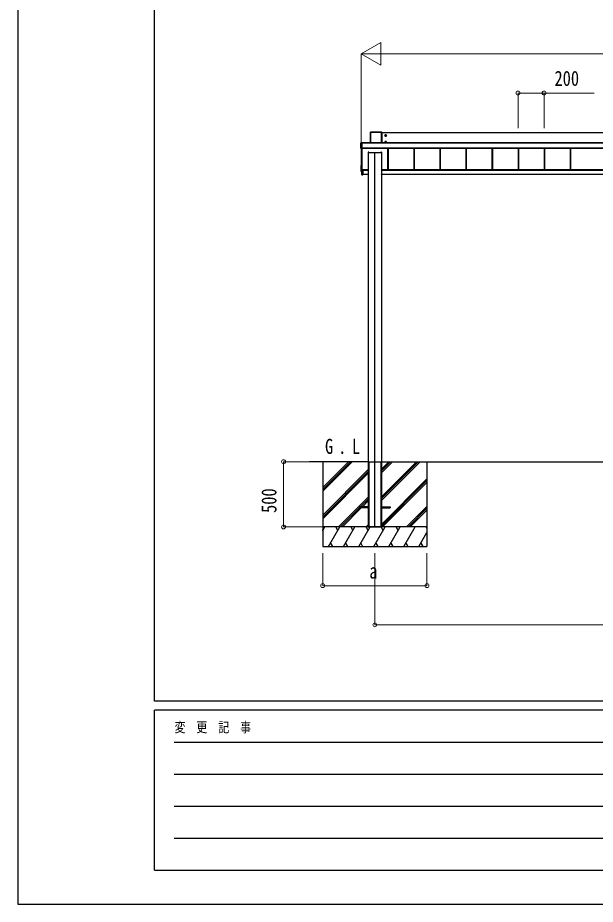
# Model space of a CAD drawing. Units: millimetres, scale not verified. Extents: x -14718 to 14718, y -10396 to 10396.
# Drawn here: x -14718 to -10287, y -10394 to -3600 of the extents above; entities that cross this region are included whole.
import ezdxf
from ezdxf.enums import TextEntityAlignment as Align

# ---------------------------------------------------------------- set-up
doc = ezdxf.new("R2010")
doc.units = ezdxf.units.MM
doc.header["$LTSCALE"] = 50
for name, color, linetype in [('0-2_USER1', 3, 'Continuous'), ('0-3_YKK_12', 2, 'Continuous'), ('0-4_YKK_A1', 4, 'Continuous'), ('0-6_YKK_ZWAK', 7, 'Continuous')]:
    doc.layers.add(name, color=color, linetype=linetype)
doc.layers.add('0-5_YKK_D', color=6, linetype='Continuous', lineweight=18)
doc.styles.add('ＭＳ ゴシック', font='')
doc.styles.get('ＭＳ ゴシック').set_extended_font_data('MS Gothic')

msp = doc.modelspace()

# ---------------------------------------------------------------- linework, layer by layer
at = {"layer": '0-3_YKK_12'}
msp.add_line((-11978.43, -7504.8), (-11978.43, -4629.1), dxfattribs=at)
at = {"layer": '0-4_YKK_A1'}
for p, q in [((-12011.43, -4477.45), (-12011.43, -4559.6)), ((-12011.09, -4477.59), (-12011.43, -4477.45)), ((-12011.09, -4559.6), (-12011.09, -4477.59)), ((-11925.93, -4476.95), (-12010.93, -4476.95)), ((-12010.93, -4476.95), (-12010.59, -4477.09)), ((-12010.59, -4477.09), (-12010.59, -4477.58)), ((-12010.59, -4477.58), (-12010.59, -4559.6)), ((-11926.27, -4477.58), (-12010.59, -4477.58)), ((-11926.27, -4477.09), (-11925.93, -4476.95)), ((-11926.27, -4559.6), (-11926.27, -4477.58)), ((-11925.43, -4477.45), (-11925.77, -4477.59)), ((-11925.77, -4477.59), (-11925.77, -4559.6)), ((-11925.43, -4559.6), (-11925.43, -4477.45)), ((-6231.43, -4481.17), (-11925.43, -4481.17)), ((-11902.68, -4502.91), (-11888.18, -4502.91)), ((-11897.71, -4502.15), (-11898.43, -4502.15)), ((-11895.43, -4510.16), (-11895.43, -4495.66)), ((-11895.43, -4560.13), (-11895.43, -4545.63)), ((-11893.15, -4503.67), (-11892.43, -4503.67)), ((-12084.93, -4600.81), (-12084.93, -4558.83)), ((-12084.47, -4559.03), (-12084.93, -4558.83)), ((-12084.93, -4600.81), (-12084.47, -4600.08)), ((-12084.47, -4600.08), (-12084.47, -4559.03)), ((-12084.43, -4558.33), (-12078.73, -4558.33)), ((-12084.43, -4558.33), (-12083.97, -4558.53)), ((-12083.97, -4600.58), (-12084.43, -4601.31)), ((-12078.73, -4601.31), (-12084.43, -4601.31)), ((-12083.97, -4559.01), (-12083.97, -4600.07)), ((-12076.93, -4559.01), (-12083.97, -4559.01)), ((-12083.43, -4601.31), (-12083.43, -4773.73)), ((-12078.73, -4558.36), (-12078.73, -4558.33)), ((-12078.73, -4601.31), (-12078.73, -4601.19)), ((-12078.43, -4601.14), (-12078.43, -4773.78)), ((-12076.93, -4558.38), (-12078.13, -4558.38)), ((-12078.13, -4558.38), (-12078.13, -4558.38)), ((-12076.93, -4558.38), (-12078.13, -4558.38)), ((-12078.13, -4601.13), (-12076.93, -4601.13)), ((-12078.13, -4601.13), (-12078.13, -4601.13)), ((-12078.13, -4601.13), (-12076.93, -4601.13)), ((-12076.93, -4558.53), (-12076.93, -4558.38)), ((-12076.93, -4558.38), (-12076.93, -4558.38)), ((-12076.93, -4558.53), (-12076.93, -4559.01)), ((-12076.93, -4559.01), (-12076.93, -4600.07)), ((-6185.93, -4559.6), (-12076.93, -4559.6)), ((-6185.93, -4560.09), (-12076.93, -4560.09)), ((-6185.93, -4599.06), (-12076.93, -4599.06)), ((-6185.93, -4599.58), (-12076.93, -4599.58)), ((-12076.93, -4599.72), (-6185.93, -4599.72)), ((-6185.93, -4599.72), (-12076.93, -4599.72)), ((-12076.93, -4600.07), (-12076.93, -4600.58)), ((-12076.93, -4600.58), (-12076.93, -4601.13)), ((-12076.93, -4601.13), (-12076.93, -4601.13)), ((-11902.68, -4552.88), (-11888.18, -4552.88)), ((-11897.71, -4552.12), (-11898.43, -4552.12)), ((-11893.15, -4553.64), (-11892.43, -4553.64)), ((-11879.93, -4599.72), (-11879.93, -4765.95)), ((-11879.53, -4599.72), (-11879.53, -4765)), ((-11876.93, -4599.72), (-11876.93, -4765.95)), ((-11679.93, -4599.72), (-11679.93, -4765.95)), ((-11677.33, -4599.72), (-11677.33, -4765.95)), ((-11676.93, -4599.72), (-11676.93, -4765.95)), ((-11479.93, -4599.72), (-11479.93, -4765.95)), ((-11477.33, -4599.72), (-11477.33, -4765.95)), ((-11476.93, -4599.72), (-11476.93, -4765.95)), ((-11279.93, -4599.72), (-11279.93, -4765.95)), ((-11277.33, -4599.72), (-11277.33, -4765.95)), ((-11276.93, -4599.72), (-11276.93, -4765.95)), ((-11079.93, -4599.72), (-11079.93, -4765.95)), ((-11077.33, -4599.72), (-11077.33, -4765.95)), ((-11076.93, -4599.72), (-11076.93, -4765.95)), ((-10879.93, -4599.72), (-10879.93, -4765.95)), ((-10877.33, -4599.72), (-10877.33, -4765.95)), ((-10876.93, -4599.72), (-10876.93, -4765.95)), ((-10679.93, -4599.72), (-10679.93, -4765.95)), ((-10677.33, -4599.72), (-10677.33, -4765.95)), ((-10676.93, -4599.72), (-10676.93, -4765.95)), ((-10479.93, -4599.72), (-10479.93, -4765.95)), ((-10479.93, -4599.72), (-10479.93, -4765.95)), ((-10479.93, -4599.72), (-10479.93, -4765.95)), ((-10479.93, -4599.72), (-10479.93, -4765.95)), ((-10477.33, -4599.72), (-10477.33, -4765.95)), ((-10477.33, -4599.72), (-10477.33, -4765.95)), ((-10477.33, -4599.72), (-10477.33, -4765.95)), ((-10477.33, -4599.72), (-10477.33, -4765.95)), ((-10476.93, -4599.72), (-10476.93, -4765.95)), ((-10476.93, -4599.72), (-10476.93, -4765.95)), ((-10476.93, -4599.72), (-10476.93, -4765.95)), ((-10476.93, -4599.72), (-10476.93, -4765.95)), ((-12028.43, -4631.31), (-12028.43, -4631.6)), ((-12028.43, -4631.6), (-12028.43, -6998.3)), ((-12028.43, -4631.6), (-12028.13, -4631.6)), ((-12028.13, -4631.3), (-12026.23, -4631.3)), ((-12028.13, -4631.3), (-12028.13, -4631.6)), ((-12028.13, -4631.6), (-11928.73, -4631.6)), ((-12026.23, -4631.3), (-12026.23, -4631.6)), ((-12025.93, -4631.31), (-12025.93, -4631.6)), ((-12024.93, -4631.51), (-12025.93, -4631.51)), ((-12024.93, -4631.51), (-12024.93, -4631.6)), ((-12024.43, -4631.53), (-12024.43, -4631.6)), ((-11932.43, -4631.53), (-11932.43, -4631.6)), ((-11930.93, -4631.51), (-11931.93, -4631.51)), ((-11931.93, -4631.51), (-11931.93, -4631.6)), ((-11930.93, -4631.31), (-11930.93, -4631.6)), ((-11930.63, -4631.3), (-11928.73, -4631.3)), ((-11930.63, -4631.3), (-11930.63, -4631.6)), ((-11928.73, -4631.3), (-11928.73, -4631.6)), ((-11928.43, -4631.31), (-11928.43, -4631.6)), ((-12084.43, -4733.71), (-12084.43, -4774.76)), ((-12083.96, -4733.21), (-12083.43, -4733.18)), ((-12084.43, -4775.01), (-12084.43, -4774.76)), ((-12083.96, -4775.26), (-12078.25, -4775.61)), ((-12083.96, -4775.26), (-12083.96, -4775.51)), ((-12083.96, -4775.51), (-12077.93, -4775.89)), ((-12083.96, -4775.51), (-12083.96, -4775.51)), ((-12083.96, -4775.51), (-12077.93, -4775.89)), ((-12082.93, -4774.28), (-12078.93, -4774.28)), ((-12078.25, -4775.65), (-12078.25, -4775.61)), ((-12074.93, -4765.56), (-12078.13, -4765.56)), ((-12077.93, -4767.51), (-12077.93, -4765.56)), ((-12077.93, -4771.09), (-12077.93, -4767.51)), ((-12077.65, -4767.51), (-12077.93, -4767.51)), ((-12077.93, -4804.18), (-12077.93, -4771.09)), ((-12077.65, -4771.09), (-12077.93, -4771.09)), ((-12077.93, -4804.18), (-12077.65, -4804.18)), ((-12077.65, -4765.56), (-12077.65, -4767.51)), ((-12077.65, -4771.09), (-12077.65, -4804.18)), ((-12077.65, -4804.18), (-12071.43, -4804.56)), ((-12071.43, -4804.86), (-12077.65, -4804.48)), ((-12077.63, -4770.79), (-12077.63, -4767.81)), ((-12077.63, -4770.79), (-12077.63, -4770.79)), ((-12071.43, -4771.08), (-12077.63, -4771.09)), ((-12077.62, -4770.79), (-12077.62, -4770.79)), ((-12077.15, -4768.01), (-12077.43, -4768.01)), ((-12077.15, -4770.59), (-12077.43, -4770.59)), ((-12077.15, -4768.01), (-12077.15, -4770.59)), ((-12077.15, -4770.59), (-12071.43, -4770.58)), ((-12076.43, -4766.3), (-12076.43, -4765.56)), ((-12076.43, -4766.3), (-12071.43, -4766.28)), ((-12028.43, -4765.95), (-12075.43, -4765.95)), ((-12075.43, -4765.95), (-12075.43, -4766.24)), ((-12075.43, -4766.24), (-12075.43, -4766.29)), ((-12074.93, -4765.95), (-12074.93, -4765.56)), ((-12071.43, -4770.58), (-12071.43, -4766.28)), ((-12028.43, -4767.95), (-12071.43, -4767.95)), ((-12071.43, -4770.58), (-12071.43, -4770.78)), ((-12028.43, -4770.82), (-12071.43, -4770.82)), ((-12071.43, -4771.08), (-12071.43, -4804.56)), ((-12029.28, -4802.3), (-12071.43, -4802.3)), ((-12071.43, -4804.56), (-12071.43, -4804.86)), ((-12029.43, -4804.48), (-12029.3, -4802.3)), ((-12029.28, -4802.3), (-12028.8, -4802.3)), ((-12028.93, -4804.8), (-12029.13, -4804.8)), ((-12028.8, -4802.3), (-12028.93, -4804.48)), ((-12028.43, -4804.8), (-12028.93, -4804.8)), ((-12028.43, -4802.3), (-12028.8, -4802.3)), ((-6228.43, -4765.95), (-11928.43, -4765.95)), ((-6228.43, -4767.95), (-11928.43, -4767.95)), ((-6228.43, -4770.82), (-11928.43, -4770.82)), ((-11928.06, -4802.3), (-11928.43, -4802.3)), ((-11928.43, -4804.48), (-11927.93, -4804.48)), ((-11927.93, -4804.8), (-11928.43, -4804.8)), ((-11928.06, -4802.3), (-11927.58, -4802.3)), ((-11927.93, -4804.48), (-11928.06, -4802.3)), ((-11927.93, -4804.8), (-11927.93, -4804.48)), ((-11927.73, -4804.8), (-11927.93, -4804.8)), ((-6229.28, -4802.3), (-11927.58, -4802.3)), ((-11927.56, -4802.3), (-11927.43, -4804.48)), ((-12028.43, -7002.3), (-12478.43, -7002.3)), ((-12378.43, -7002.3), (-12378.43, -7652.3)), ((-12378.43, -7228.93), (-12151.8, -7002.3)), ((-12378.43, -7200.65), (-12180.08, -7002.3)), ((-12378.43, -7214.79), (-12166, -7002.36)), ((-12378.43, -7412.78), (-12028.43, -7062.78)), ((-12028.43, -6998.3), (-12028.43, -7502.3)), ((-12028.43, -7002.3), (-12028.13, -7002.3)), ((-12028.43, -7002.3), (-12028.43, -7502.3)), ((-12028.13, -7002.3), (-11928.73, -7002.3)), ((-12025.93, -7002.3), (-12025.93, -7502.3)), ((-12024.43, -7002.3), (-12024.43, -7502.3)), ((-11932.43, -7002.3), (-11932.43, -7502.3)), ((-11930.93, -7002.3), (-11930.93, -7502.3)), ((-11928.43, -6998.3), (-11928.43, -7502.3)), ((-11928.43, -7002.3), (-11928.43, -7502.3)), ((-11928.43, -7002.3), (121.57, -7002.3)), ((-11928.43, -7087.3), (-11843.43, -7002.3)), ((-11928.43, -7073.16), (-11857.57, -7002.3)), ((-11928.43, -7059.01), (-11871.72, -7002.3)), ((-11928.43, -7299.43), (-11631.34, -7002.34)), ((-11928.43, -7285.29), (-11645.48, -7002.34)), ((-11928.43, -7271.14), (-11659.62, -7002.34)), ((-11578.43, -7002.3), (-11578.43, -7652.3)), ((-12378.43, -7426.92), (-12028.43, -7076.92)), ((-12378.43, -7441.06), (-12028.43, -7091.06)), ((-11928.43, -7483.27), (-11578.43, -7133.28)), ((-11928.43, -7497.42), (-11578.43, -7147.42)), ((-11919.17, -7502.3), (-11578.43, -7161.56)), ((-12255.82, -7502.3), (-12028.43, -7274.91)), ((-12087.18, -7347.8), (-12028.43, -7289.05)), ((-12073.04, -7347.8), (-12028.43, -7303.19)), ((-12241.68, -7502.3), (-12095.93, -7356.55)), ((-12227.54, -7502.3), (-12082.04, -7356.8)), ((-12095.93, -7347.8), (-12095.93, -7356.8)), ((-12028.43, -7347.8), (-12095.93, -7347.8)), ((-12028.43, -7356.8), (-12095.93, -7356.8)), ((-11928.43, -7347.8), (-11860.93, -7347.8)), ((-11928.43, -7356.8), (-11860.93, -7356.8)), ((-11860.93, -7347.8), (-11860.93, -7356.8)), ((-11735.32, -7502.3), (-11578.43, -7345.41)), ((-11721.18, -7502.3), (-11578.43, -7359.55)), ((-11707.04, -7502.3), (-11578.43, -7373.69)), ((-11578.43, -7502.3), (-12378.43, -7502.3)), ((-12378.43, -7531.24), (-12361.72, -7502.3)), ((-11578.43, -7502.3), (-12378.43, -7502.3)), ((-12376.72, -7528.28), (-12378.43, -7525.32)), ((-12332.85, -7652.3), (-12246.25, -7502.3)), ((-12261.25, -7528.28), (-12276.25, -7502.3)), ((-12217.38, -7652.3), (-12130.78, -7502.3)), ((-12145.78, -7528.28), (-12160.78, -7502.3)), ((-12101.91, -7652.3), (-12015.31, -7502.3)), ((-12030.31, -7528.28), (-12045.31, -7502.3)), ((-12043.69, -7502.3), (-12028.43, -7487.04)), ((-12028.43, -7502.3), (-11928.43, -7502.3)), ((-11986.44, -7652.3), (-11899.84, -7502.3)), ((-11914.84, -7528.28), (-11929.84, -7502.3)), ((-11870.97, -7652.3), (-11784.37, -7502.3)), ((-11799.37, -7528.28), (-11814.37, -7502.3)), ((-11755.5, -7652.3), (-11668.9, -7502.3)), ((-11578.43, -7510.96), (-11583.43, -7502.3)), ((-11640.03, -7652.3), (-11578.43, -7545.6)), ((-12378.43, -7652.3), (-11578.43, -7652.3)), ((-12317.86, -7626.32), (-12302.86, -7652.3)), ((-12202.39, -7626.32), (-12187.39, -7652.3)), ((-12086.92, -7626.32), (-12071.92, -7652.3)), ((-11971.44, -7626.32), (-11956.44, -7652.3)), ((-11855.98, -7626.32), (-11840.98, -7652.3)), ((-11740.5, -7626.32), (-11725.51, -7652.3)), ((-11625.03, -7626.32), (-11610.04, -7652.3))]:
    msp.add_line(p, q, dxfattribs=at)
for points in [[(-12010.59, -4477.09), (-11926.27, -4477.09), (-11926.27, -4477.58)], [(-11898.43, -4502.15), (-11898.43, -4503.67), (-11897.71, -4503.67)], [(-11894.67, -4500.63), (-11894.67, -4499.91), (-11896.19, -4499.91), (-11896.19, -4500.63)], [(-11896.19, -4505.19), (-11896.19, -4505.91), (-11894.67, -4505.91), (-11894.67, -4505.19)], [(-11894.67, -4550.6), (-11894.67, -4549.88), (-11896.19, -4549.88), (-11896.19, -4550.6)], [(-11892.43, -4503.67), (-11892.43, -4502.15), (-11893.15, -4502.15)], [(-12083.97, -4559.01), (-12083.97, -4558.53), (-12076.93, -4558.53)], [(-12076.93, -4600.58), (-12083.97, -4600.58), (-12083.97, -4600.07), (-12076.93, -4600.07)], [(-12078.63, -4558.38), (-12078.67, -4558.37), (-12078.73, -4558.36)], [(-11898.43, -4552.12), (-11898.43, -4553.64), (-11897.71, -4553.64)], [(-11896.19, -4555.16), (-11896.19, -4555.88), (-11894.67, -4555.88), (-11894.67, -4555.16)], [(-11892.43, -4553.64), (-11892.43, -4552.12), (-11893.15, -4552.12)], [(-11928.73, -4631.6), (-11928.43, -4631.6), (-11928.43, -6998.3)], [(-12083.43, -4773.73), (-12083.43, -4774.3), (-12077.93, -4774.63)], [(-12077.62, -4770.79), (-12077.63, -4770.79), (-12077.63, -4770.79)], [(-12077.61, -4770.79), (-12071.43, -4770.78), (-12071.43, -4771.08)], [(-12077.43, -4770.61), (-12077.43, -4770.59), (-12077.43, -4768.01)], [(-12028.93, -4804.8), (-12028.93, -4804.48), (-12028.43, -4804.48)], [(-12028.13, -7002.3), (-11928.73, -7002.3), (-11928.43, -7002.3)]]:
    msp.add_lwpolyline(points, dxfattribs=at)
for points in [[(-11895.43, -4497.14), (-11900.43, -4500.02), (-11900.43, -4505.8), (-11895.43, -4508.68), (-11890.43, -4505.8), (-11890.43, -4500.02)], [(-11895.43, -4547.1), (-11900.43, -4549.99), (-11900.43, -4555.77), (-11895.43, -4558.65), (-11890.43, -4555.77), (-11890.43, -4549.99)]]:
    msp.add_lwpolyline(points, close=True, dxfattribs=at)
for centre, radius in [((-11895.43, -4502.91), 6.25), ((-11895.43, -4552.88), 6.25), ((-11895.43, -4502.91), 5), ((-11895.43, -4552.88), 5)]:
    msp.add_circle(centre, radius, dxfattribs=at)
for centre, radius, start, end in [((-12010.59, -4477.59), 0.5, 90.15046, 179.81463), ((-12010.71, -4481.69), 4.12, 88.40447, 95.35624), ((-11926.27, -4477.59), 0.5, 0.18537, 89.84954), ((-11926.15, -4481.69), 4.12, 84.64376, 91.59553), ((-11895.43, -4502.91), 5.58, 153.74848, 206.25152), ((-11895.43, -4552.88), 5.58, 153.74848, 206.25152), ((-11895.43, -4502.91), 5.58, 93.74848, 146.25152), ((-11895.43, -4502.91), 5.58, 213.74848, 266.25152), ((-11895.43, -4552.88), 5.58, 93.74848, 146.25152), ((-11897.71, -4500.63), 1.52, 270, 0), ((-11897.71, -4505.19), 1.52, 0, 90), ((-11897.71, -4550.6), 1.52, 270, 0), ((-11895.43, -4502.91), 5.58, 33.74848, 86.25152), ((-11895.43, -4502.91), 5.58, 273.74848, 326.25152), ((-11895.43, -4552.88), 5.58, 33.74848, 86.25152), ((-11893.15, -4500.63), 1.52, 180, 270), ((-11893.15, -4505.19), 1.52, 90, 180), ((-11893.15, -4550.6), 1.52, 180, 270), ((-11895.43, -4502.91), 5.58, 333.74848, 26.25152), ((-11895.43, -4552.88), 5.58, 333.74848, 26.25152), ((-12083.97, -4559.03), 0.5, 90.15046, 179.81463), ((-12084.09, -4563.13), 4.12, 88.40447, 95.35624), ((-12084.09, -4604.18), 4.12, 88.40447, 95.35624), ((-12083.97, -4600.08), 0.502, 180.349, 269.68592), ((-12078.73, -4600.89), 0.301, 269.99262, 297.9043), ((-12078.55, -4556.63), 1.74, 265.66516, 269.50049), ((-12078.22, -4603.84), 2.71, 88.10375, 98.40666), ((-11895.43, -4552.88), 5.58, 213.74848, 266.25152), ((-11897.71, -4555.16), 1.52, 0, 90), ((-11895.43, -4552.88), 5.58, 273.74848, 326.25152), ((-11893.15, -4555.16), 1.52, 90, 180), ((-12083.93, -4733.71), 0.5, 93.48119, 179.98396), ((-12083.93, -4774.76), 0.5, 180.01604, 266.51881), ((-12083.93, -4775.01), 0.5, 180, 266.3803), ((-12083.93, -4775.01), 0.5, 180.01604, 266.51881), ((-12082.93, -4773.78), 0.5, 180.01746, 270.01745), ((-12078.93, -4773.78), 0.5, 269.98255, 359.98254), ((-12078.13, -4765.26), 0.3, 180.01748, 270.01745), ((-12078.23, -4775.31), 0.3, 266.48405, 359.9811), ((-12078.23, -4775.36), 0.3, 266.48405, 359.9811), ((-12077.63, -4767.51), 0.3, 180.01746, 270.01745), ((-12077.63, -4771.09), 0.3, 90.12237, 180), ((-12077.63, -4804.18), 0.3, 180, 266.5), ((-12076.42, -4804.33), 1.24, 173.06854, 186.93146), ((-12076.3, -4767.58), 1.35, 177.08798, 189.90325), ((-12076.43, -4771.01), 1.22, 169.53624, 183.72385), ((-12076.42, -4770.97), 1.21, 171.62247, 185.82998), ((-12076.38, -4771.02), 1.25, 169.72631, 183.54265), ((-12077.61, -4771.09), 0.3, 90.22184, 92.22662), ((-12077.61, -4770.93), 0.141, 90.0241, 94.22537), ((-12077.22, -4772.58), 1.98, 88.04873, 96.20074), ((-12029.13, -4804.5), 0.3, 176.5, 270), ((-11927.73, -4804.5), 0.3, 270, 3.5)]:
    msp.add_arc(centre, radius, start, end, dxfattribs=at)
for centre, major_axis, ratio, start_param, end_param in [((-12010.93, -4477.45), (0.382, -0.325), 0.996231, 2.2770247, 3.8440941), ((-11925.93, -4477.45), (0.382, 0.325), 0.996231, 5.5806839, 7.1477533), ((-12084.43, -4558.83), (0.382, -0.325), 0.996231, 2.2770247, 3.8440941), ((-12084.43, -4600.81), (0.382, 0.325), 0.996231, 2.4390913, 4.0061606), ((-12078.13, -4558.36), (0.6, 0), 0.026226, 3.1415927, 3.8726279), ((-12078.13, -4601.19), (0.6, 0), 0.096025, 1.5707963, 3.1415927), ((-12078.73, -4601.01), (0, 0.3), 0.998743, 3.1415927, 4.2299164), ((-12078.13, -4558.36), (0.6, 0), 0.026226, 3.8726279, 4.712389), ((-12028.13, -4631.31), (0.3, 0), 0.034921, 1.5707963, 3.1415927), ((-12026.23, -4631.31), (0.3, 0), 0.034921, 6.2831853, 7.8539816), ((-12024.93, -4631.53), (0.5, 0), 0.034921, 6.2831853, 7.8539816), ((-11931.93, -4631.53), (0.5, 0), 0.034921, 1.5707963, 3.1415927), ((-11930.63, -4631.31), (0.3, 0), 0.034921, 1.5707963, 3.1415927), ((-11928.73, -4631.31), (0.3, 0), 0.034921, 6.2831853, 7.8539816), ((-12077.65, -4775.69), (0.6, -0.037), 0.034769, 3.1437205, 4.2258199), ((-12077.65, -4768.01), (0.301, 0.4), 0.997782, 5.3593221, 6.9301184), ((-12077.65, -4770.59), (0.301, 0.4), 0.997782, 3.7885257, 3.8252324), ((-12077.63, -4768.01), (0.108, 0.169), 0.994155, 5.2849907, 6.855787), ((-12077.63, -4770.59), (-0.145, 0.15), 0.921201, 2.3686772, 3.9027669), ((-12077.63, -4770.59), (0.482, -0.007), 0.414889, 4.7553012, 6.2893908), ((-12077.13, -4770.59), (0.001, 0.2), 0.09157, 1.5714198, 1.6062613), ((-12028.93, -4804.5), (0.5, -0.018), 0.036539, 1.5736281, 3.1406975), ((-11927.93, -4804.5), (0.5, 0.018), 0.036539, 0.0008951, 1.5679645)]:
    msp.add_ellipse(centre, major_axis=major_axis, ratio=ratio, start_param=start_param, end_param=end_param, dxfattribs=at)
at = {"layer": '0-5_YKK_D'}
for p, q in [((-12083.43, -3876.95), (-11931.88, -3789.45)), ((-11931.88, -3964.45), (-11931.88, -3789.45)), ((-12083.43, -4600.31), (-12083.43, -3875.95)), ((-12083.43, -3876.95), (-11931.88, -3964.45)), ((-12083.43, -3876.95), (-11780.32, -3876.95)), ((-11908.43, -3876.95), (-448.43, -3876.95)), ((-10879.93, -4446.01), (-10879.93, -4175.95)), ((-10679.93, -4446.01), (-10679.93, -4175.95)), ((-12479.43, -7002.3), (-12679.43, -7002.3)), ((-12678.43, -7002.3), (-12678.43, -7502.3)), ((-12379.43, -7502.3), (-12679.43, -7502.3)), ((-12378.43, -7702.3), (-12378.43, -7953.3)), ((-11978.43, -7702.3), (-11978.43, -8253.3)), ((-11578.43, -7702.3), (-11578.43, -7953.3)), ((-12378.43, -7952.3), (-11578.43, -7952.3)), ((-11978.43, -8252.3), (-6178.43, -8252.3))]:
    msp.add_line(p, q, dxfattribs=at)
msp.add_lwpolyline([(-10879.93, -4176.95), (-10679.93, -4176.95), (-10294.83, -4176.95)], dxfattribs=at)
for centre in [(-10879.93, -4176.95), (-10679.93, -4176.95), (-12678.43, -7002.3), (-12678.43, -7502.3), (-12378.43, -7952.3), (-11578.43, -7952.3), (-11978.43, -8252.3)]:
    msp.add_circle(centre, 14.88, dxfattribs=at)
at = {"layer": '0-6_YKK_ZWAK'}
for p, q in [((-13667.43, -8836.3), (-13667.43, 9713.7)), ((13632.57, -8836.3), (-13667.43, -8836.3)), ((-4567.43, -8906.3), (-13667.43, -8906.3)), ((-13667.43, -10131.3), (-13667.43, -8906.3)), ((-13518.68, -9151.3), (-4742.43, -9151.3)), ((-13518.68, -9396.3), (-4742.43, -9396.3)), ((-13518.68, -9641.3), (-4742.43, -9641.3)), ((-13518.68, -9886.3), (-4742.43, -9886.3)), ((-13667.43, -10131.3), (-4567.43, -10131.3))]:
    msp.add_line(p, q, dxfattribs=at)
msp.add_lwpolyline([(-14717.5, -10393.8), (14717.5, -10393.8), (14717.5, 10396.2), (-14717.5, 10396.2)], close=True, dxfattribs=at)

# ---------------------------------------------------------------- texts
at = {"layer": '0-2_USER1', "style": 'ＭＳ ゴシック', "width": 0.8}
for s, p in [('G', (-12360.43, -6976.99)), ('L', (-12153.56, -6976.99)), ('.', (-12259.63, -6976.99))]:
    msp.add_text(s, height=115.5, dxfattribs=at).set_placement(p, align=Align.BOTTOM_LEFT)
at = {"layer": '0-5_YKK_D', "style": 'ＭＳ ゴシック', "width": 0.8}
for s, p in [('200', (-10600.43, -4156.95)), ('a', (-12020.43, -7932.3))]:
    msp.add_text(s, height=115.5, dxfattribs=at).set_placement(p, align=Align.BOTTOM_LEFT)
msp.add_text('500', height=115.5, rotation=90, dxfattribs=at).set_placement((-12698.43, -7395.1), align=Align.BOTTOM_LEFT)
at = {"layer": '0-6_YKK_ZWAK', "style": 'ＭＳ ゴシック', "width": 0.8}
msp.add_text('変  更  記  事', height=76.98, dxfattribs=at).set_placement((-13514.59, -9098.8), align=Align.BOTTOM_LEFT)

doc.saveas('drawing.dxf')
